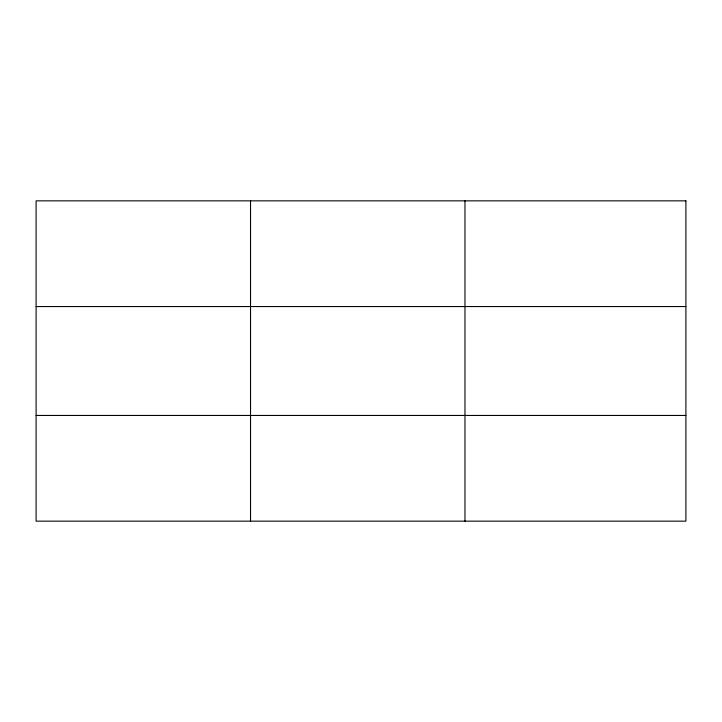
<?xml version="1.0" encoding="UTF-8"?>
<svg xmlns="http://www.w3.org/2000/svg" width="722" height="722" viewBox="0 0 722 722"><rect width="100%" height="100%" fill="white"/><g stroke="black" fill="none" stroke-linecap="round" stroke-linejoin="round"><path stroke-width="1.08" d="M250.534 200.851L250.534 521.149M464.968 200.851L464.968 521.149M36.1 306.552L685.9 306.552M36.1 415.448L685.9 415.448M685.9 200.851L685.9 521.149L36.1 521.149L36.1 200.851L685.9 200.851"/></g></svg>
